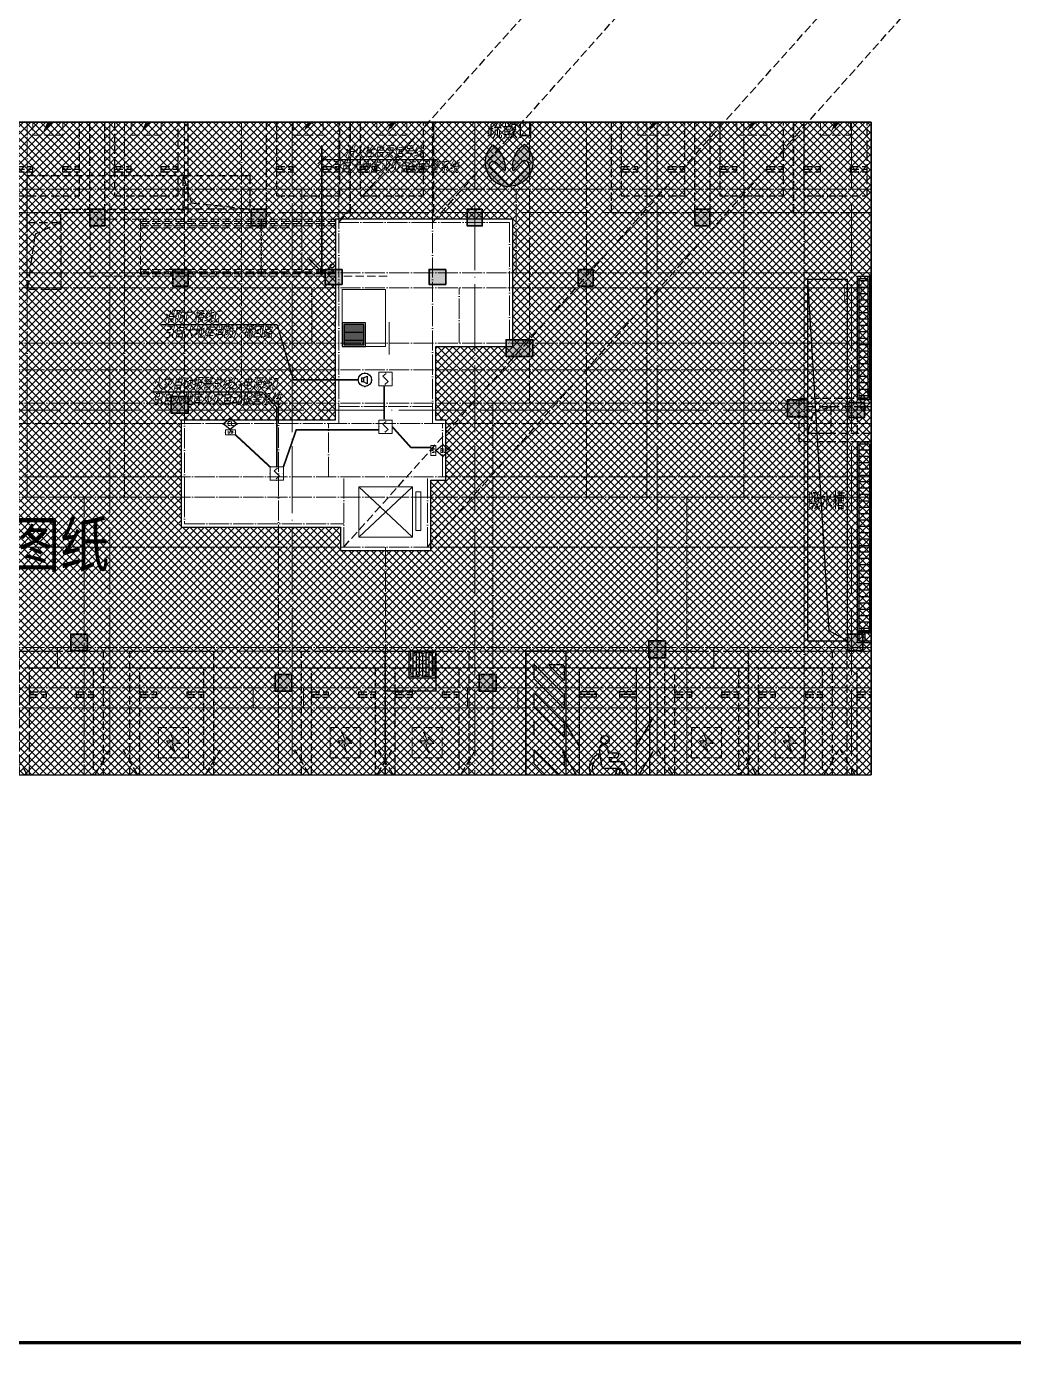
# Model space of a CAD drawing. Extents: x 2803505 to 5851001, y -1372902 to 24339.
# Drawn here: x 2874588 to 2904055, y -866979 to -827139 of the extents above; entities that cross this region are included whole.
import ezdxf
from ezdxf.enums import TextEntityAlignment as Align
from ezdxf.xclip import XClip

# ---------------------------------------------------------------- set-up
doc = ezdxf.new("R2010")
doc.units = 0
doc.header["$LTSCALE"] = 1000
doc.header["$MEASUREMENT"] = 0
doc.header["$XCLIPFRAME"] = 2
for name, pattern in [('#P_--_20B1_001_t3$0$DASH', [0.35, 0.25, -0.1]), ('5、6、7#楼参照$0$DASH', [0.35, 0.25, -0.1]), ('__DASH', [0.35, 0.25, -0.1]), ('DASH', [0.35, 0.25, -0.1]), ('DOTE', [2.4200000000000004, 2, -0.2, 0.02, -0.2]), ('HIDDEN', [0.375, 0.25, -0.125])]:
    doc.linetypes.add(name, pattern=pattern)
doc.layers.get('0').update_dxf_attribs({"linetype": 'CONTINUOUS'})
for name, color, linetype in [('!!电气', 1, 'CONTINUOUS'), ('!校对', 2, 'CONTINUOUS'), ('0-R-风井', 2, 'CONTINUOUS'), ('0-R疏散口', 20, 'CONTINUOUS'), ('0-R集水坑', 191, 'CONTINUOUS'), ('0-设备用房', 1, 'CONTINUOUS'), ('A-看线', 4, 'CONTINUOUS'), ('DIM-照明', 7, 'CONTINUOUS'), ('EQUIP-安防', 3, 'CONTINUOUS'), ('EQUIP-广播', 3, 'CONTINUOUS'), ('HS-A-停车位（标准）', 9, 'CONTINUOUS'), ('HS-A-停车场-无障碍', 85, 'CONTINUOUS'), ('LWIRE', 4, 'CONTINUOUS'), ('text', 7, 'CONTINUOUS'), ('VPIPE-雨水', 4, 'DASH'), ('WIRE-消防', 4, 'CONTINUOUS'), ('人防集水坑', 11, 'CONTINUOUS'), ('审核', 1, 'CONTINUOUS'), ('疏散口', 20, 'CONTINUOUS')]:
    doc.layers.add(name, color=color, linetype=linetype)
for name, color, linetype, lineweight in [('3.5方案汇报，与郭总、侯月琴确定户型_t8$0$STAIR', 2, 'CONTINUOUS', 18), ('AE-PARKING', 70, '5、6、7#楼参照$0$DASH', 13), ('DOTE', 19, 'DOTE', 9), ('EQUIP-消防', 3, 'CONTINUOUS', 20), ('STAIR', 252, 'CONTINUOUS', 20), ('S－GG公共尺寸标注', 3, 'CONTINUOUS', 18), ('图框', 147, 'CONTINUOUS', 20), ('填充', 251, 'CONTINUOUS', 5), ('排水', 252, 'CONTINUOUS', 20), ('砼柱', 2, 'CONTINUOUS', 35)]:
    doc.layers.add(name, color=color, linetype=linetype, lineweight=lineweight)
doc.styles.add('-宋体', font='', dxfattribs={"width": 0.8})
doc.styles.add('_TCH_SPACE', font='SIMPLEX', dxfattribs={"height": 5, "bigfont": 'GBCBIG'})
doc.styles.add('_TEL_DIM', font='SIMPLEX', dxfattribs={"width": 0.8, "height": 3.5, "bigfont": 'HZTXT'})
doc.styles.add('HZTXT', font='gbeitc.shx', dxfattribs={"width": 0.8, "height": 400, "bigfont": 'hztxt.shx'})
doc.styles.get("Standard").update_dxf_attribs({"font": 'gbenor.shx', "bigfont": 'gbcbig.shx'})
doc.styles.add('黑体', font='simhei.ttf')
doc.styles.get('-宋体').set_extended_font_data('SimSun')

# ---------------------------------------------------------------- blocks, each defined once
blk = doc.blocks.new('A$C1DD019F9')
at = {"layer": '疏散口'}
h = blk.add_hatch(color=256, dxfattribs=at)
edge = h.paths.add_edge_path()
edge.add_line((1657.837590239942, 3315.723901660649), (367.3306208625436, 2025.216944172512))
edge.add_arc((562.7390984487897, 1829.808464785995), 276.3493204781321, 134.999999736071, 315.0000450135555)
edge.add_line((758.1477304548025, 1634.400139819365), (1381.488251060247, 2257.740654682275))
edge.add_arc((-487.2515846193137, 1989.868379143272), 1887.841129295078, -24.12321173134552, 8.157426411511608, ccw=False)
edge.add_arc((-487.2518275084583, 1989.868449001487), 1887.841379523462, 303.5961554791981, 335.8767893464231, ccw=False)
edge.add_arc((1657.83757689014, 1657.627985069564), 1658.095916591085, 89.99999953869542, 228.4172749558772, ccw=False)
h = blk.add_hatch(color=256, dxfattribs=at)
edge = h.paths.add_edge_path()
edge.add_line((1657.837590239942, 3315.723901660649), (2948.344559617341, 2025.216944172512))
edge.add_arc((2752.936082031095, 1829.808464785995), 276.3493204781321, -135.00004501355562, 45.000000263928996, ccw=False)
edge.add_line((2557.527450025082, 1634.400139819365), (1934.186929419636, 2257.740654682275))
edge.add_arc((3802.926765099197, 1989.868379143272), 1887.841129295078, 171.8425735884883, 204.1232117313454)
edge.add_arc((3802.927007988342, 1989.868449001489), 1887.841379523464, 204.123210653577, 236.403844520802)
edge.add_arc((1657.837603589745, 1657.627985069564), 1658.095916591085, 311.5827250441228, 450.0000004613047)
for points in [[(1657.837590239942, 3315.723901660649), (367.3306208625437, 2025.216944172512, 1.000000395120669), (758.1477304548025, 1634.400139819365), (1381.488251060247, 2257.740654682275, -0.1417897514410627), (1235.721885070204, 1218.307265423704, -0.141789732410033), (557.3581269979476, 417.3751685111782, -0.6899650482418342), (1657.837590239942, 3315.723901660649)], [(1657.837590239942, 3315.723901660649), (2948.344559617341, 2025.216944172512, -1.000000395120669), (2557.527450025082, 1634.400139819365), (1934.186929419636, 2257.740654682275, 0.1417897514410627), (2079.953295409679, 1218.307265423704, 0.141789732410033), (2758.317053481937, 417.3751685111782, 0.6899650482418342), (1657.837590239942, 3315.723901660649)]]:
    blk.add_lwpolyline(points, format="xyb", close=True, dxfattribs=at)
blk = doc.blocks.new('无障碍车位')
at = {"layer": 'HS-A-停车场-无障碍'}
for p, q in [((-1999.966370833223, 3549.95805993129), (-2499.949424952152, 2699.948046519305)), ((-299.9660310738254, 3549.994108829531), (200.0510692202952, 2700.004122582497)), ((-1999.966370833223, 2549.953937348793), (-2499.949424952152, 1699.943923936924)), ((-299.9660310738254, 2549.989986246917), (200.0510692202952, 1699.999999999884)), ((-1999.921941989567, 1079.803519832552), (-1499.922230551136, 1080.002041477826)), ((-1999.918532912969, 919.8035190157825), (-1999.921941989567, 1079.803519832552)), ((-1999.920237447601, 999.8035194261465), (-1499.920526024303, 1000.002041067695)), ((-1999.918532912969, 919.8035190157825), (-1499.918821489671, 920.0020406610565)), ((-1499.918821489671, 920.0020406610565), (-1499.922230551136, 1080.002041477826)), ((-799.9216950030532, 1079.82955514791), (-299.9219835650874, 1080.028076793067)), ((-799.9182859263383, 919.8295543311397), (-799.9216950030532, 1079.82955514791)), ((-799.9199904612033, 999.8295547415037), (-299.920279037673, 1000.028076382936)), ((-799.9182859263383, 919.8295543311397), (-299.9185745030409, 920.0280759762973)), ((-299.9185745030409, 920.0280759762973), (-299.9219835650874, 1080.028076793067))]:
    blk.add_line(p, q, dxfattribs=at)
for points in [[(1300.000000000582, -299.9998376182048), (1300.000000000582, 5200.000162381679), (-2399.999999939115, 5199.993991851457), (-2399.999999938766, -300.0060081484262)], [(-299.999999939464, 5199.993991850992), (-299.9999999396969, 199.9939918509917), (-1999.99999993958, 199.9939918511081), (-1999.999999939697, 5199.993991850992)], [(100.0000000608852, 5199.999999999069), (1300.000000000233, 5200.000162381679), (1300.000000000349, -299.9998376180883), (100.0000000607688, -300.0000000008149)]]:
    blk.add_lwpolyline(points, close=True, dxfattribs=at)
for points in [[(150.0000000002328, 4394.112549694837), (150.0000000002328, 4799.999999999534), (168.3766184075503, 4799.999999999534), (1050.000000000233, 3918.376618406968), (1050.000000000233, 3494.112549694953), (150.0000000002328, 4394.112549694837)], [(592.640687119565, 4799.999999999534), (1016.90475583158, 4799.999999999418), (1050.000000000466, 4766.904755830765), (1050.000000000233, 4342.640687118634), (592.640687119565, 4799.999999999534)], [(150.0000000001164, 3545.584412270924), (150.0000000002328, 3969.848480983172), (1050.000000000233, 3069.848480982939), (1050.000000000233, 2645.584412271157), (150.0000000001164, 3545.584412270924)], [(150.0000000004657, 2697.05627484736), (150.0000000003492, 3121.320343559142), (1050.000000000466, 2221.320343559142), (1050.000000000233, 1797.056274847244), (150.0000000004657, 2697.05627484736)], [(150.0000000001164, 1848.528137423331), (150.0000000002328, 2272.792206135578), (1050.000000000233, 1372.792206135346), (1050.000000000233, 948.5281374235637), (150.0000000001164, 1848.528137423331)], [(150.0000000004657, 999.9999999997672), (150.0000000002328, 1424.264068711549), (1050.000000000466, 524.2640687114326), (1050.000000000233, 99.99999999965075), (150.0000000004657, 999.9999999997672)], [(150.0000000003492, 151.4718625757378), (150.0000000002328, 575.7359312875196), (625.7359312883345, 99.99999999953434), (201.4718625766691, 99.99999999953434), (150.0000000003492, 151.4718625757378)]]:
    blk.add_lwpolyline(points, dxfattribs=at)
for points in [[(-1645.914368988131, 3073.279146465939, 0.3176989922475349), (-1551.65021979122, 3006.659832141828), (-1207.498265077826, 3006.659832141828), (-1190.383440391626, 2876.659832141595), (-1412.411826837342, 2876.659832141828, 0.9999999999999999), (-1412.411826837226, 2746.659832141944), (-1173.268615705194, 2746.659832141828), (-1154.208266746136, 2601.882108147489, 0.9999999999999997), (-896.4326027601492, 2635.818917904515), (-959.0851750035072, 3111.712451194646, 0.3763733494003915), (-1058.229661162943, 3198.659832141828), (-1524.821601287345, 3198.659832141828), (-1657.687476292718, 3573.861488626804, 1), (-1804.739548971644, 3521.787618779112), (-1645.91436890047, 3073.27914621844)], [(-874.3033266931307, 2774.182281254092, 1.763575196078509), (-1516.949411830516, 3238.659832141944), (-1416.467538945493, 3238.659832141828, -1.66239982742272), (-888.017833360238, 2878.354301649495), (-874.3033266961575, 2774.182281252695)]]:
    blk.add_lwpolyline(points, format="xyb", dxfattribs=at)
blk.add_circle((-1067.861835873104, 2349.211395052844), 123, dxfattribs=at)
blk = doc.blocks.new('充电车位')
at = {"layer": 'AE-PARKING', "linetype": 'ByBlock'}
h = blk.add_hatch(color=1, dxfattribs=at)
h.dxf.hatch_style = 1
h.paths.add_polyline_path([(-1007586.192309124, -1042637.750552036), (-1007473.70691881, -1042375.484842397), (-1007689.223537753, -1042375.484842405), (-1007425.007632948, -1042030.478523538), (-1007514.574478829, -1042281.719792634), (-1007278.962196556, -1042297.991757713)])
at = {"layer": 'AE-PARKING', "color": 1}
for p, q in [((-1007928.602682202, -1041872.947363779), (-1007028.602682206, -1041872.947363779)), ((-1007928.602682199, -1041872.947363779), (-1007928.602682201, -1042772.947363771)), ((-1007028.602682203, -1041872.947363779), (-1007028.602682201, -1042772.947363771)), ((-1007928.602682204, -1042772.947363771), (-1007028.602682201, -1042772.947363771))]:
    blk.add_line(p, q, dxfattribs=at)
at = {"layer": 'AE-PARKING', "color": 1, "linetype": 'ByBlock'}
for p, q in [((-1007425.007632948, -1042030.478523538), (-1007689.223537753, -1042375.484842405)), ((-1007425.007632948, -1042030.478523538), (-1007514.574478829, -1042281.719792634)), ((-1007689.223537753, -1042375.484842405), (-1007473.70691881, -1042375.484842397)), ((-1007278.962196556, -1042297.991757713), (-1007586.192309124, -1042637.750552036)), ((-1007586.192309124, -1042637.750552036), (-1007473.70691881, -1042375.484842397)), ((-1007514.574478829, -1042281.719792634), (-1007278.962196556, -1042297.991757713))]:
    blk.add_line(p, q, dxfattribs=at)
blk = doc.blocks.new('A$C25A378E3')
at = {"layer": 'HS-A-停车位（标准）', "linetype": 'DASH'}
for p, q in [((299.9288666398497, 4280.200665866025), (299.9276344913524, 4120.200664976728)), ((299.9276344913524, 4120.200664976728), (799.9273485837039, 4120.008946264163)), ((299.9282505712472, 4200.200665451237), (799.9279646449722, 4200.00894667895)), ((299.9288666398497, 4280.200665866025), (799.9285807174165, 4280.00894703425)), ((799.9285807174165, 4280.00894703425), (799.9273485837039, 4120.008946264163)), ((1699.929113851395, 4280.193678615266), (1699.927881702897, 4120.19367778569)), ((1699.927881702897, 4120.19367778569), (2199.927595795365, 4120.001958953799)), ((1699.928497782676, 4200.193678200361), (2199.928211856517, 4200.001959428308)), ((1699.929113851395, 4280.193678615266), (2199.928827928961, 4280.001959843212)), ((2199.928827928961, 4280.001959843212), (2199.927595795365, 4120.001958953799)), ((300.0205537431175, 1700.046125917463), (-199.9740653929766, 2550.049336581258)), ((2200.020893819514, 1700.035927985562), (2700.026429273654, 2550.032717227354))]:
    blk.add_line(p, q, dxfattribs=at)
for points in [[(1.164153218269348e-10, 5499.999999999884), (2499.999999842257, 5499.971898506512), (2499.938176556607, -0.02810114610474557), (-0.06182328553404659, 3.472669050097466e-07)], [(299.9943796824664, 4999.996627852321), (2199.994379562442, 4999.975270717288), (2199.938176575466, -0.02472896687686443), (299.9381766954903, -0.003371831844560802)]]:
    blk.add_lwpolyline(points, close=True, dxfattribs=at)
blk = doc.blocks.new('TIY8O')
at = {"layer": '0-R集水坑', "linetype": 'DASH'}
h = blk.add_hatch(dxfattribs=at)
h.set_pattern_fill('LINE', color=191, scale=100, angle=-90.00000000000006, style=0)
h.set_pattern_definition([(270, (-235326.6603705898, -492619.8195465856), (95.25, -7.876661409549766e-14), [])])
h.paths.add_polyline_path([(251192.714674465, 63602.66983472076), (251192.7093475896, 62902.669904932), (250492.7095668054, 62902.67580823865), (250492.7161997986, 63602.67580820792)])
at = {"layer": '0-R集水坑', "color": 191, "elevation": 0.4327255357110903}
for points in [[(250442.7090580211, 62452.68549320343), (251942.7090579913, 62452.67601750753), (251942.7166385491, 63652.67601748332), (250442.7166385789, 63652.68549317922)], [(251242.7159861337, 63652.66910502905), (251242.7089670943, 62852.66910505909), (250442.7091281175, 62852.67624693047), (250442.7166384909, 63652.67624689624)]]:
    blk.add_lwpolyline(points, close=True, dxfattribs=at)
at = {"layer": '0-R集水坑', "color": 191, "linetype": 'DASH', "elevation": 0.4327255357110903}
blk.add_lwpolyline([(251192.714674465, 63602.66983472076), (251192.7093475896, 62902.669904932), (250492.7095668054, 62902.67580823865), (250492.7161997986, 63602.67580820792)], close=True, dxfattribs=at)
blk = doc.blocks.new('TYUIYOIUO')
at = {"layer": '0-R-风井', "linetype": '__DASH'}
for p, q in [((-264158.5725991763, 798516.8934820474), (-264158.5725991765, 799916.5373862041)), ((-264158.5725991765, 799916.5373862041), (-259507.7023300127, 799916.5373862041)), ((-259507.7023300127, 799916.5373862041), (-257507.7023361755, 799916.6615097872)), ((-259507.6883202697, 798916.6500879359), (-259507.7023300127, 799916.5373862041)), ((-257507.7023361755, 799916.6615097872), (-257507.7023361755, 798916.6500879359)), ((-257507.7023361755, 799916.6615097872), (-257507.7023361755, 798916.6500879359)), ((-263158.6853020123, 798916.6500879359), (-259507.6883209865, 798916.7012432305)), ((-263158.6853020123, 798516.942518539), (-263158.6853020123, 798916.6500879359)), ((-257507.7023361755, 798916.6500879359), (-259507.6883202697, 798916.6500879359)), ((-264158.5725991763, 798516.8934820474), (-263158.6853020123, 798516.942518539)), ((-264158.5025382738, 796516.9074991803), (-264158.5725991763, 798516.8934820474)), ((-263158.6853020123, 798516.942518539), (-263158.491117036, 796516.9425302772)), ((-263158.491117036, 796516.9425302772), (-264158.5025382738, 796516.9074991803)), ((-263158.491117036, 796516.9425302772), (-264158.5025382738, 796516.9074991803)), ((-241108.5185140612, 793266.6354825979), (-238408.6132469426, 793266.6354825979)), ((-241108.5185140612, 791966.6554982531), (-241108.5185140612, 793266.6354825979)), ((-240858.5185140612, 793016.6354825979), (-240158.6312157929, 793016.6494923409)), ((-240858.5185140612, 792216.6494985037), (-240858.5185140612, 793016.6354825979)), ((-240858.5185140612, 793016.6354825979), (-238658.6132469426, 793016.6354825979)), ((-240858.5185140612, 792216.6554982531), (-240858.5185140612, 793016.6354825979)), ((-240158.6312157929, 793016.6494923409), (-240158.5070922098, 792216.6494985037)), ((-239358.5516247794, 793016.641482356), (-238658.6643265111, 793016.6554920991)), ((-239358.5516247794, 792216.6554982618), (-239358.5516247794, 793016.641482356)), ((-238658.6132469426, 792216.6554982531), (-240858.5185140612, 792216.6554982531)), ((-240158.5070922098, 792216.6494985037), (-240858.5185140612, 792216.6494985037)), ((-240158.5070922098, 792216.6494985037), (-240858.5185140612, 792216.6494985037)), ((-238658.5402029281, 792216.6554982618), (-239358.5516247794, 792216.6554982618)), ((-238658.5402029281, 792216.6554982618), (-239358.5516247794, 792216.6554982618)), ((-238408.6132469426, 791966.6554982531), (-241108.5185140612, 791966.6554982531))]:
    blk.add_line(p, q, dxfattribs=at)
for points in [[(-259507.7023300127, 799916.5373862041), (-259257.706248251, 799105.6969416591), (-257507.7023361755, 798916.6500879359)], [(-263158.5611773836, 798516.893482034), (-263926.9362684062, 798170.6301591012), (-264158.5025382738, 796516.9074991803)], [(-240158.6312136192, 793016.6354825979), (-240689.6595174272, 792820.6648067322), (-240858.5006222127, 792216.6494985037)], [(-239358.5516247794, 793016.6354825979), (-238811.7142363426, 792873.5311348168), (-238658.6132469426, 792216.6554982531)]]:
    blk.add_lwpolyline(points, dxfattribs=at)
blk = doc.blocks.new('FSFSFASFSFESFSEF')
at = {"layer": '人防集水坑', "ltscale": 0.8}
h = blk.add_hatch(dxfattribs=at)
h.set_pattern_fill('GRATE', color=256, scale=75, style=0)
h.set_pattern_definition([(270, (-806039.3574039747, 23438904.07928268), (59.53125, -1.822618869043522e-14), []), (360, (-806039.3574039747, 23438904.07928268), (8.748522416193854e-14, 238.125), [])])
h.paths.add_polyline_path([(286466.5787021541, 761315.5335229017), (287066.5787021541, 761315.5335229017), (287066.5787021541, 760715.5335229017), (286466.5787021541, 760715.5335229017)])
at = {"layer": '人防集水坑'}
for points in [[(287116.5787021541, 760665.5335229017), (286416.5787021541, 760665.5335229017), (286416.5787021541, 761365.5335229017), (287116.5787021541, 761365.5335229017)], [(287066.5787021541, 760715.5335229017), (286466.5787021541, 760715.5335229017), (286466.5787021541, 761315.5335229017), (287066.5787021541, 761315.5335229017)]]:
    blk.add_lwpolyline(points, close=True, dxfattribs=at)
at = {"layer": '排水'}
blk.add_lwpolyline([(285816.5787021536, 760665.5335229018), (287116.5787021536, 760665.5335229018), (287116.5787021534, 762365.5335229018), (285816.5787021534, 762365.5335229018)], close=True, dxfattribs=at)
blk = doc.blocks.new('DFBFBFBGF')
at = {"layer": 'STAIR', "color": 252, "linetype": '#P_--_20B1_001_t3$0$DASH'}
for p, q in [((293136.325158803, 754230.1456084143), (287316.5787030022, 754230.1456084143)), ((293136.3251588018, 754030.1456084143), (293136.325158803, 754230.1456084143)), ((293136.3251588031, 754160.1456084616), (287316.5787030022, 754160.1456084708)), ((293136.3251588029, 754100.1456084616), (287316.5787030022, 754100.1456084704)), ((293136.3251588018, 754030.1456084143), (287316.5787030022, 754030.1456084145)), ((288716.325158803, 753970.1456084145), (293136.3251588018, 753970.1456083918)), ((293136.325158803, 752730.1456083826), (287316.5787030022, 752730.1456085002)), ((293136.3251588031, 752660.1456084299), (287316.5787030022, 752660.1456085349)), ((293136.3251588029, 752600.1456084299), (287316.5787030022, 752600.1456085352)), ((293136.3251588018, 752530.1456083826), (293136.325158803, 752730.1456083826)), ((293136.3251588018, 752530.1456083826), (287316.5787030022, 752530.1456085071))]:
    blk.add_line(p, q, dxfattribs=at)
blk.add_lwpolyline([(293136.325158803, 754230.1456084143), (294636.325158803, 754230.1456084143), (294636.325158803, 752530.1456083859), (293136.325158803, 752530.1456083859)], close=True, dxfattribs=at)
at = {"layer": '审核', "color": 252, "linetype": 'HIDDEN', "ltscale": 0.2}
blk.add_line((289519.4158324369, 752530.1456084601), (289519.4158324566, 754230.1456084143), dxfattribs=at)
blk = doc.blocks.new('A$C24B36177')
for points in [[(-83875.00000000023, -16697.00265675376), (-84325.00000000023, -16697.00265675376), (-84325.00000000023, -17197.00265675376), (-83875.00000000023, -17197.00265675376)], [(-79050.00000000023, -16697.00265675376), (-79500.00000000023, -16697.00265675376), (-79500.00000000023, -17197.00265675376), (-79050.00000000023, -17197.00265675376)], [(-72599.99999999988, -16697.00265675376), (-73049.99999999988, -16697.00265675376), (-73049.99999999988, -17197.00265675376), (-72599.99999999988, -17197.00265675376)], [(-65799.99999999988, -16697.00265675376), (-66249.99999999988, -16697.00265675376), (-66249.99999999988, -17197.00265675376), (-65799.99999999988, -17197.00265675376)], [(-81388.27152348321, -18497.00265675376), (-81838.27152348321, -18497.00265675376), (-81838.27152348321, -18997.00265675376), (-81388.27152348321, -18997.00265675376)], [(-76788.27152348321, -18497.00265675376), (-77288.27152348321, -18497.00265675376), (-77288.27152348321, -18947.00265675376), (-76788.27152348321, -18947.00265675376)], [(-73688.27152348321, -18497.00265675376), (-74188.27152348321, -18497.00265675376), (-74188.27152348321, -18947.00265675376), (-73688.27152348321, -18947.00265675376)], [(-69288.27152348321, -18497.00265675376), (-69738.27152348321, -18497.00265675376), (-69738.27152348321, -18997.00265675376), (-69288.27152348321, -18997.00265675376)], [(-71888.27152348321, -21097.00265675376), (-71088.27152348321, -21097.00265675376), (-71088.27152348321, -20597.00265675376), (-71888.27152348321, -20597.00265675376)], [(-81388.27152348321, -22297.00265675364), (-81888.27152348321, -22297.00265675364), (-81888.27152348321, -22797.00265675364), (-81388.27152348321, -22797.00265675364)], [(-62888.27152348321, -22397.00265675376), (-63488.27152348321, -22397.00265675376), (-63488.27152348321, -22897.00265675376), (-62888.27152348321, -22897.00265675376)], [(-61188.27152348321, -22474.99999965215), (-61688.27152348321, -22474.99999965215), (-61688.27152348321, -22924.99999965215), (-61188.27152348321, -22924.99999965215)], [(-84388.27152348321, -29397.00265675376), (-84888.27152348321, -29397.00265675376), (-84888.27152348321, -29897.00265675376), (-84388.27152348321, -29897.00265675376)], [(-61238.27152348321, -29397.00265675376), (-61688.27152348321, -29397.00265675376), (-61688.27152348321, -29897.00265675376), (-61238.27152348321, -29897.00265675376)], [(-67124.99999999988, -29597.00265675376), (-67624.99999999988, -29597.00265675376), (-67624.99999999988, -30097.00265675376), (-67124.99999999988, -30097.00265675376)], [(-78288.27152348321, -30597.00265675376), (-78788.27152348321, -30597.00265675376), (-78788.27152348321, -31097.00265675376), (-78288.27152348321, -31097.00265675376)], [(-72188.27152348321, -30597.00265675376), (-72688.27152348321, -30597.00265675376), (-72688.27152348321, -31097.00265675376), (-72188.27152348321, -31097.00265675376)]]:
    blk.add_hatch(color=252).paths.add_polyline_path(points)
at = {"layer": '砼柱', "color": 252, "lineweight": 35}
for points in [[(-83875.00000000023, -16697.00265675376), (-84325.00000000023, -16697.00265675376), (-84325.00000000023, -17197.00265675376), (-83875.00000000023, -17197.00265675376)], [(-79050.00000000023, -16697.00265675376), (-79500.00000000023, -16697.00265675376), (-79500.00000000023, -17197.00265675376), (-79050.00000000023, -17197.00265675376)], [(-72599.99999999988, -16697.00265675376), (-73049.99999999988, -16697.00265675376), (-73049.99999999988, -17197.00265675376), (-72599.99999999988, -17197.00265675376)], [(-65799.99999999988, -16697.00265675376), (-66249.99999999988, -16697.00265675376), (-66249.99999999988, -17197.00265675376), (-65799.99999999988, -17197.00265675376)], [(-81388.27152348321, -18497.00265675376), (-81838.27152348321, -18497.00265675376), (-81838.27152348321, -18997.00265675376), (-81388.27152348321, -18997.00265675376)], [(-76788.27152348321, -18497.00265675376), (-77288.27152348321, -18497.00265675376), (-77288.27152348321, -18947.00265675376), (-76788.27152348321, -18947.00265675376)], [(-73688.27152348321, -18497.00265675376), (-74188.27152348321, -18497.00265675376), (-74188.27152348321, -18947.00265675376), (-73688.27152348321, -18947.00265675376)], [(-69288.27152348321, -18497.00265675376), (-69738.27152348321, -18497.00265675376), (-69738.27152348321, -18997.00265675376), (-69288.27152348321, -18997.00265675376)], [(-71888.27152348321, -21097.00265675376), (-71088.27152348321, -21097.00265675376), (-71088.27152348321, -20597.00265675376), (-71888.27152348321, -20597.00265675376)], [(-81388.27152348321, -22297.00265675364), (-81888.27152348321, -22297.00265675364), (-81888.27152348321, -22797.00265675364), (-81388.27152348321, -22797.00265675364)], [(-62888.27152348321, -22397.00265675376), (-63488.27152348321, -22397.00265675376), (-63488.27152348321, -22897.00265675376), (-62888.27152348321, -22897.00265675376)], [(-61188.27152348321, -22474.99999965215), (-61688.27152348321, -22474.99999965215), (-61688.27152348321, -22924.99999965215), (-61188.27152348321, -22924.99999965215)], [(-84388.27152348321, -29397.00265675376), (-84888.27152348321, -29397.00265675376), (-84888.27152348321, -29897.00265675376), (-84388.27152348321, -29897.00265675376)], [(-61238.27152348321, -29397.00265675376), (-61688.27152348321, -29397.00265675376), (-61688.27152348321, -29897.00265675376), (-61238.27152348321, -29897.00265675376)], [(-67124.99999999988, -29597.00265675376), (-67624.99999999988, -29597.00265675376), (-67624.99999999988, -30097.00265675376), (-67124.99999999988, -30097.00265675376)], [(-78288.27152348321, -30597.00265675376), (-78788.27152348321, -30597.00265675376), (-78788.27152348321, -31097.00265675376), (-78288.27152348321, -31097.00265675376)], [(-72188.27152348321, -30597.00265675376), (-72688.27152348321, -30597.00265675376), (-72688.27152348321, -31097.00265675376), (-72188.27152348321, -31097.00265675376)]]:
    blk.add_lwpolyline(points, close=True, dxfattribs=at)
blk = doc.blocks.new('A$C74D73064')
at = {"layer": '0-R集水坑', "linetype": 'DASH'}
h = blk.add_hatch(dxfattribs=at)
h.set_pattern_fill('LINE', color=252, scale=200, angle=-360.0000000000001, style=0)
h.set_pattern_definition([(360, (2234554.834628493, 1888472.282317798), (1.399771291425425e-13, 190.5), [])])
h.paths.add_polyline_path([(38766.75062371988, 62072.26089928485), (39016.75930549402, 62072.26089928485), (39016.75336543762, 65654.62808189087), (38766.7517341777, 65654.62997684174)])
h = blk.add_hatch(dxfattribs=at)
h.set_pattern_fill('LINE', color=252, scale=200, angle=2.016665092844712e-05, style=0)
h.set_pattern_definition([(2.016665091572532e-05, (2234554.196021395, 1877325.925323331), (-6.70511342093505e-05, 190.4999999999882), [])])
h.paths.add_polyline_path([(38766.74959592149, 55122.26191240619), (39066.75929816498, 55122.26201795961), (39066.75173184986, 60707.51633181155), (38766.75010087609, 60707.51812130259)])
h = blk.add_hatch(dxfattribs=at)
h.set_pattern_fill('LINE', color=252, scale=200, angle=-450.0000000000001, style=0)
h.set_pattern_definition([(270, (1862169.694894568, -2140718.818942202), (190.5, -1.749714114281781e-13), [])])
h.paths.add_polyline_path([(38766.76187764131, 55069.26506257104), (38766.76187764131, 54819.2563807969), (47265.27630285139, 54819.2013576905), (47265.27819771145, 55069.1910152972)])
at = {"layer": '填充'}
h = blk.add_hatch(dxfattribs=at)
h.set_pattern_fill('ANSI37', color=252, scale=100, style=0)
h.set_pattern_definition([(45, (953418.0689988486, -464688.2486653434), (-112.2532015133644, 112.2532015133644), []), (135, (953418.0689988486, -464688.2486653434), (-112.2532015133644, -112.2532015133644), [])])
h.paths.add_polyline_path([(-14883.24657612492, 70322.25548036379), (39116.74029141641, 70322.25548036379), (39116.74029141641, 50822.25548154057), (-14883.24657612492, 50822.25548154057)])
h.paths.add_polyline_path([(-1883.245113453828, 67422.29268095532), (-1883.298365108087, 67422.2499491538), (-4183.506522695068, 67422.2499505431), (-4183.459693771438, 63622.29409954284), (-1883.245802723803, 63622.28858335229), (-1883.245280408068, 61422.56304480421), (-6483.052808453562, 61422.56158439867), (-6483.052809515619, 58222.55929603253), (-1733.24666046747, 58222.5592971961), (-1733.246263705427, 57522.29680770764), (966.75373735209, 57522.296807718), (966.7560266151559, 59622.35956726602), (1116.760783986654, 59622.22407580406), (1116.758494808571, 61422.42511312739), (1116.757451254758, 61422.53944550065), (1116.764397459454, 67422.28934755625)], flags=16)
h.paths.add_polyline_path([(28416.52837015979, 63622.29192543851), (28416.52719244442, 67422.25325119036), (26117.14164646191, 67422.25844941061), (26117.14164806681, 67422.29158126056), (23117.14164118294, 67422.29158126056), (23116.79998004087, 61422.56216836168), (18516.80651620356, 61422.56070896034), (18516.80691674957, 58222.56222750584), (23266.79900158942, 58222.56222766545), (23266.79899674351, 57522.29593126522), (25966.79899780103, 57522.29593127558), (25966.7989977973, 59622.2920976801), (26416.80034946487, 59622.29314419447), (26416.80034955358, 61422.56077466119), (26116.80271170358, 61422.53856905812), (26117.14164408576, 63622.29199816036)], flags=16)
at = {"color": 252}
for points in [[(-14883.24657612492, 70322.25548036373), (39116.74029141641, 70322.25548036373), (39116.74029141641, 50822.25548154057), (-14883.24657612492, 50822.25548154057)], [(28416.52837015979, 63622.29192543845), (28416.52719244442, 67422.2532511903), (26117.14164646191, 67422.25844941067), (26117.14164806681, 67422.2915812605), (23117.14164118294, 67422.2915812605), (23116.79998004087, 61422.56216836174), (18516.80651620356, 61422.56070896029), (18516.80691674957, 58222.56222750584), (23266.79900158942, 58222.56222766545), (23266.79899674351, 57522.29593126522), (25966.79899780103, 57522.29593127558), (25966.7989977973, 59622.29209768015), (26416.80034946487, 59622.29314419453), (26416.80034955358, 61422.56077466125), (26116.80271170358, 61422.53856905818), (26117.14164408576, 63622.2919981603)]]:
    blk.add_lwpolyline(points, close=True, dxfattribs=at)
at = {"layer": '0-R集水坑', "color": 252, "linetype": 'ByBlock'}
for points in [[(39066.75930358679, 62022.2608845029), (38716.75038434775, 62022.2608845029), (38716.75201360427, 65719.38768014603), (39066.75340739929, 65719.38754234009)], [(39066.75987665309, 62022.26088450302), (39066.75987665309, 62372.26980374206), (39966.69965575833, 62372.26241956279), (39966.69951795239, 62022.26102576777)], [(39116.75931375008, 55072.26202067442), (38716.7503945193, 55072.26187987113), (38716.75035730156, 60772.27580667823), (39116.75175102695, 60772.27580966626)], [(38716.76186285936, 54769.25638270425), (38716.76186285936, 55119.26530194329), (47330.03590152494, 55119.2579177639), (47330.035763719, 54769.25652396888)]]:
    blk.add_lwpolyline(points, close=True, dxfattribs=at)
at = {"layer": '0-R集水坑', "color": 252}
for points in [[(39016.75930549414, 62072.26089928485), (38766.75062372, 62072.26089928485), (38766.7517341777, 65654.62997684174), (39016.75336543762, 65654.62808189087)], [(39066.75929816498, 55122.26201795961), (38766.75061623915, 55122.26191240654), (38766.75010087609, 60707.51812130259), (39066.75173184986, 60707.51633181155)], [(38766.76187764131, 54819.2563807969), (38766.76187764131, 55069.26506257104), (47265.27819822065, 55069.25819719047), (47265.27630326978, 54819.25656593055)]]:
    blk.add_lwpolyline(points, close=True, dxfattribs=at)
at = {"layer": '3.5方案汇报，与郭总、侯月琴确定户型_t8$0$STAIR', "color": 252}
for p, q in [((25416.75108462409, 59422.41050637525), (23816.75108462363, 57922.41050637665)), ((23816.75108462363, 59422.41050637525), (25416.75108462409, 57922.41050637665))]:
    blk.add_line(p, q, dxfattribs=at)
for points in [[(23816.75108462363, 57922.41050637665), (23816.75108462363, 59422.41050637525), (25416.75108462409, 59422.41050637525), (25416.75108462409, 57922.41050637665)], [(25516.75108461455, 58122.41050649213), (25516.75108461455, 59272.4105064926), (25666.75108461734, 59272.4105064926), (25666.75108461734, 58122.41050649213)]]:
    blk.add_lwpolyline(points, close=True, dxfattribs=at)
at = {"layer": 'A-看线', "color": 252, "linetype": 'ByBlock'}
blk.add_lwpolyline([(38416.75956273812, 65619.41500267561), (37216.75956273812, 65619.41500267561), (37216.74762018898, 54822.24419123679), (38416.74761840119, 54822.24419123679)], close=True, dxfattribs=at)
blk.add_lwpolyline([(37216.75956273812, 65619.41500267561), (37854.79636489379, 55130.72690042388), (38416.74761840107, 54823.24419135787)], dxfattribs=at)
at = {"layer": 'DOTE', "color": 252}
for p, q in [((16380.0351011306, 93136.92275867704), (16380.0351011306, 8148.876076509594)), ((21830.0351011306, 93136.92275867704), (21830.0351011306, 8148.876076509594)), ((27280.0351011306, 93136.92275867704), (27280.0351011306, 8148.876076509594)), ((32730.0351011306, 93136.92275867704), (32730.0351011306, 8148.876076509594)), ((38530.0351011306, 93136.92275867704), (38530.0351011306, 8148.876076509594)), ((-86385.24772744626, 67619.25646164955), (196116.0437006025, 67619.25646164955)), ((196116.0437006019, 61719.25646164967), (-86385.24772744626, 61719.25646164967)), ((196116.0437006026, 54519.25646164967), (-86385.24772744626, 54519.25646164967))]:
    blk.add_line(p, q, dxfattribs=at)
at = {"layer": 'DOTE', "color": 252, "linetype": 'DOTE', "ltscale": 0.3}
for p, q in [((23216.74944925844, 67322.78964729165), (26016.74945357814, 67322.78964729153)), ((28316.27628998633, 67322.55762281164), (26016.79958922917, 67322.55762281176)), ((28316.27628998621, 67322.55762281164), (28316.55766128714, 63722.29177166708)), ((26016.95532854495, 61822.2420692587), (23216.9547995507, 61822.2441108973)), ((18616.76024767896, 59122.52641291439), (18616.76025001099, 58322.52648810181)), ((18616.76024771028, 58322.52648810181), (23366.56599865539, 58322.5265019479))]:
    blk.add_line(p, q, dxfattribs=at)
at = {"layer": 'STAIR', "color": 252, "linetype": '#P_--_20B1_001_t3$0$DASH'}
blk.add_line((24666.94139335561, 65722.40946812241), (23316.94501937053, 65722.4094676493), dxfattribs=at)
at = {"layer": 'STAIR', "color": 252}
blk.add_lwpolyline([(24726.9483805536, 64340.87372381915), (24726.95368791546, 63382.40992208652)], dxfattribs=at)
at = {"layer": 'S－GG公共尺寸标注', "color": 252, "const_width": 20}
for points in [[(38416.75038433098, 65469.39262988453), (38316.75038433098, 65469.39262988453), (38316.75038433098, 64969.39262988453), (38416.75038433098, 64969.39262988453)], [(38716.7503843247, 65469.39262988686), (38816.7503843247, 65469.39262988686), (38816.7503843247, 64969.39262988686), (38716.7503843247, 64969.39262988686)]]:
    blk.add_lwpolyline(points, dxfattribs=at)
at = {"layer": '填充', "color": 252}
for points in [[(-14883.24657612492, 70322.25548036379), (39116.74029141641, 70322.25548036379), (39116.74029141641, 50822.25548154057), (-14883.24657612492, 50822.25548154057)], [(28416.52837015979, 63622.29192543851), (28416.52719244442, 67422.25325119036), (26117.14164646191, 67422.25844941061), (26117.14164806681, 67422.29158126056), (23117.14164118294, 67422.29158126056), (23116.79998004087, 61422.56216836168), (18516.80651620356, 61422.56070896034), (18516.80691674957, 58222.56222750584), (23266.79900158942, 58222.56222766545), (23266.79899674351, 57522.29593126522), (25966.79899780103, 57522.29593127558), (25966.7989977973, 59622.2920976801), (26416.80034946487, 59622.29314419447), (26416.80034955358, 61422.56077466119), (26116.80271170358, 61422.53856905812), (26117.14164408576, 63622.29199816036)]]:
    blk.add_lwpolyline(points, close=True, dxfattribs=at)
at = {"color": 252}
blk.add_blockref('A$C24B36177', (100104.7992927883, 84419.25646130543), dxfattribs=at)
at = {"color": 252, "xscale": -1}
for name, p in [('DFBFBFBGF', (310433.5237215934, -686807.4896293634)), ('FSFSFASFSFESFSEF', (310433.5237219646, -697043.123008769))]:
    blk.add_blockref(name, p, dxfattribs=at)
at = {"layer": '0-R疏散口', "color": 252, "xscale": -0.4305656706515025, "yscale": 0.4305656706515025, "zscale": 0.4305656706515025, "rotation": 181.4259203059818}
blk.add_blockref('A$C1DD019F9', (27571.87661349832, 69811.8500763221), dxfattribs=at)
at = {"layer": '0-R集水坑', "color": 252, "xscale": -1}
blk.add_blockref('TIY8O', (276559.4624071724, -9133.429019047413, -0.4327255357110903), dxfattribs=at)
at = {"layer": 'AE-PARKING', "color": 252, "rotation": 359.9974937272497}
for p in [(1022054.149343825, 1112662.743278881), (1024992.076998554, 1112662.743279228), (1029829.21116711, 1112662.743279228), (1032329.149343825, 1112662.743278881), (1040129.152875881, 1112662.743278881), (1043079.212933159, 1112662.743279228), (1045579.151109874, 1112662.743278881)]:
    blk.add_blockref('充电车位', p, dxfattribs=at)
at = {"layer": 'AE-PARKING', "color": 252, "xscale": -1, "rotation": 180.0025062727504}
for p in [(1025804.949689152, -990495.0022709912), (1030931.916758784, -990495.0022711696), (1033381.178236757, -990494.9908901865), (1041729.211167153, -990494.9908901865), (1044229.211167153, -990494.9908901865)]:
    blk.add_blockref('充电车位', p, dxfattribs=at)
at = {"layer": 'HS-A-停车位（标准）', "color": 252}
blk.add_blockref('TYUIYOIUO', (278075.2999756152, -731194.3965097175), dxfattribs=at)
at = {"layer": 'HS-A-停车位（标准）', "color": 252, "linetype": 'DASH', "xscale": -1, "rotation": 179.9993559612105}
for p in [(13280.0351010887, 73119.25646095606), (16217.96275581769, 73119.25646130368), (21055.09692437411, 73119.25646130368), (23555.0351010887, 73119.25646095606), (31355.03863314423, 73119.25646095606), (34305.09869042283, 73119.25646130368), (36805.03686713742, 73119.25646095606)]:
    blk.add_blockref('A$C25A378E3', p, dxfattribs=at)
at = {"layer": 'HS-A-停车位（标准）', "color": 252, "linetype": 'DASH', "rotation": 0.000644038787326284}
for p in [(13680.09692434804, 49019.25646218157), (16980.09692438808, 49019.24508119456), (22107.06399402034, 49019.24508101633), (24607.06399402046, 49019.25646199903), (32955.09692441637, 49019.25646199915), (35455.09692441637, 49019.25646199903), (38405.09692441649, 49019.25646199903)]:
    blk.add_blockref('A$C25A378E3', p, dxfattribs=at)
at = {"layer": 'HS-A-停车场-无障碍', "color": 252, "rotation": 180}
blk.add_blockref('无障碍车位', (30105.03510119184, 54219.82117061084), dxfattribs=at)
at = {"layer": '0-R疏散口', "color": 252, "style": '-宋体', "width": 0.75}
blk.add_text('疏散口', height=450, dxfattribs=at).set_placement((27647.95893533714, 69880.72005112586))
at = {"layer": '0-设备用房', "color": 252, "style": '_TCH_SPACE'}
blk.add_text('吸水槽', height=506.3829787234042, dxfattribs=at).set_placement((37245.25269176182, 58749.31928868301))
blk = doc.blocks.new('HFHFTHFD')
at = {"layer": 'DOTE', "linetype": 'DOTE', "ltscale": 0.3}
for p, q in [((447416.5787015875, 601748.8100391305), (447416.5787015874, 612948.8100463543)), ((450316.5787016969, 601748.8100473222), (450316.5787016969, 612948.8100463543)), ((452116.5787017875, 601748.8100473222), (452116.578702373, 612948.8100463543)), ((453816.5787012345, 604548.8100388076), (453816.5787012078, 612948.8100463543)), ((456716.5787018152, 603949.0803065526), (456716.5787018152, 612948.8100463543)), ((459516.5787027521, 603949.0803065526), (459516.5787027522, 612948.8100463543)), ((462416.5787033328, 604548.8100388076), (462416.5787033596, 612948.8100463543)), ((464116.57870278, 601748.8100473222), (464116.5787021944, 612948.8100463543)), ((465916.5787028704, 601748.8100473222), (465916.5787028704, 612948.8100463543)), ((468816.5787029798, 601748.8100391305), (468816.5787029798, 612948.8100463543)), ((470616.5787020952, 612948.8100463543), (470616.5787020951, 593448.8100475312)), ((472616.5787020951, 610948.8100463543), (418616.5787028495, 610948.8100463543)), ((455616.5773428306, 608448.8079394314), (455616.5768775269, 610948.8075475739)), ((462016.5786630883, 608448.8079394411), (462016.5781977847, 610948.8075475836)), ((472616.5787020951, 608448.8100463543), (418616.5787028495, 608448.8100463543)), ((472616.5787020951, 607998.8100463543), (418616.5787028495, 607998.8100463543)), ((455916.5787018151, 606348.8100465569), (455916.5787018152, 607998.8100463542)), ((460316.5787027521, 606348.8100465569), (460316.5787027522, 607998.8100463542)), ((472616.5787020951, 606348.8100465569), (418616.5787028495, 606348.8100465569)), ((472616.5787020951, 605548.8100406288), (418616.5787028495, 605548.8100406289)), ((472616.5787020951, 604548.8100471114), (418616.5787028495, 604548.8100471116)), ((454916.7956122105, 604548.8100471115), (454916.5572260541, 593448.8100475312)), ((461316.3617923568, 604548.8100471115), (461316.6001785134, 593448.8100475312)), ((418616.5787028495, 603949.0803176122), (472616.5787020951, 603949.0802720234)), ((456416.5779403554, 602348.8100463725), (456416.5779400909, 603948.8100463734)), ((459816.5794454537, 602348.8100463725), (459816.5794457182, 603948.8100463734)), ((472616.5787020951, 602348.8100463724), (418616.5787028495, 602348.8100463726)), ((456866.5787071111, 600248.8100463304), (456866.5787071959, 602348.8100463543)), ((459366.5786974561, 600248.8100463784), (459366.5786973714, 602348.8100463543)), ((472616.5787020951, 601748.8100473221), (418616.5787028495, 601748.8100473222)), ((449116.5786929213, 601748.8100392178), (449116.5786929213, 593448.8100475312)), ((467116.5787022669, 601748.8100392178), (467116.5787022669, 593448.8100475312)), ((472616.5787020951, 600248.810045596), (418616.5787028495, 600248.8100466327)), ((458116.5786953176, 600248.8100463543), (458116.5786953176, 593448.8100475312)), ((472616.5787020951, 597248.8100389724), (418616.5787028495, 597248.8100389724)), ((448316.5786817771, 597248.8100389725), (448316.5786817771, 596648.8100389723)), ((467916.5787022669, 597248.8100389725), (467916.578702267, 596648.8100389723)), ((472616.5787020951, 596648.8100389723), (418616.5787028495, 596648.8100389723)), ((472616.5787020951, 596048.810047531), (418616.5787028495, 596048.810047531)), ((454166.6130435566, 596048.8100475312), (454166.6001578184, 595448.8100475312)), ((455666.5829771796, 596048.8100475312), (455666.5958629177, 595448.8100475312)), ((460566.5744068645, 596048.8100475312), (460566.5615211263, 595448.8100475312)), ((462066.5443404875, 596048.8100475312), (462066.5572262256, 595448.8100475312)), ((472616.5787020951, 595448.810047531), (418616.5787028495, 595448.8100475312))]:
    blk.add_line(p, q, dxfattribs=at)
blk = doc.blocks.new('A$C24015597')
at = {"color": 251, "linetype": '__DASH', "true_color": 0x636466}
for p, q in [((47902.66084070969, 33464.56624208461), (65225.2915241681, 52818.60173579375)), ((50702.66083958652, 33464.56624208507), (68025.29152304493, 52818.60173579375)), ((48052.464478679, 23764.56650227751), (65375.09516213648, 43118.60199598619)), ((50552.66014495399, 23764.56650227751), (67875.2908284124, 43118.60199598619))]:
    blk.add_line(p, q, dxfattribs=at)
at = {"layer": 'VPIPE-雨水'}
blk.add_circle((47702.92070920393, 32165.18894669064), 55, dxfattribs=at)
ref = blk.add_blockref('A$C74D73064', (24685.71245598793, -33857.69039963209))
XClip(ref).set_block_clipping_path([(-14883.246564808185, 50822.2568892687), (39116.74030273309, 70322.2568880918)])
blk.add_blockref('HFHFTHFD', (-408814.1128116702, -576484.2435578948))
at = {"layer": 'text', "color": 8, "style": '黑体', "width": 0.8}
blk.add_text('阴影部分详地库图纸', height=1345.89029535865, dxfattribs=at).set_placement((27831.66848718282, 23175.30230136192))
blk = doc.blocks.new('$TelecSys$00000079')
for p, q in [((0.7000000000007276, 0.7000000000007276), (0, 0)), ((0.1041666666678793, 0.1041666666660603), (0.1041666666678793, 0.1041666666660603)), ((-0.1041666666678793, -0.1041666666660603), (-0.1041666666678793, -0.1041666666660603))]:
    blk.add_line(p, q)
at = {"const_width": 0.1425}
blk.add_lwpolyline([(-0.07125000000087311, 0, 1), (0.07125000000087311, 0, 1)], format="xyb", close=True, dxfattribs=at)
blk.add_solid([(0.6300000000010186, 0.7700000000004366), (0.7700000000004366, 0.6299999999991996), (1.150000000001455, 1.149999999999636)])
at = {"width": 0.8, "flags": 9}
blk.add_attdef('A', (0, 0), '', height=2e-05, dxfattribs=at)
blk = doc.blocks.new('$equip$00002474')
for p, q in [((-0.519992380955955, 1.000000338535756e-05), (7.619048119522631e-06, 0.4400100000020757)), ((7.619048119522631e-06, -0.4399899999989429), (-0.519992380955955, 1.000000338535756e-05)), ((7.619048119522631e-06, 0.4400100000020757), (0.5200076190521941, 1.000000338535756e-05)), ((0.5200076190521941, 1.000000338535756e-05), (7.619048119522631e-06, -0.4399899999989429))]:
    blk.add_line(p, q)
at = {"const_width": 0.04}
blk.add_lwpolyline([(7.619048119522631e-06, 0.4400100000020757), (-0.519992380955955, 1.000000338535756e-05), (7.619048119522631e-06, -0.4399899999989429), (0.5200076190521941, 1.000000338535756e-05), (7.619048119522631e-06, 0.4400100000020757), (-0.519992380955955, 1.000000338535756e-05)], dxfattribs=at)
for p in [(-0.519992380955955, 1.000000338535756e-05), (7.619048119522631e-06, 0.4400100000020757), (0.5200076190521941, 1.000000338535756e-05), (7.619048119522631e-06, -0.4399899999989429)]:
    blk.add_point(p)
at = {"color": 7, "style": '_TEL_DIM'}
blk.add_attdef('$TEXT$', text='', height=0.3, dxfattribs=at).set_placement((0.02805548798642121, 0.01213281898526475), align=Align.MIDDLE_CENTER)
at = {"color": 7, "style": '_TEL_DIM', "flags": 1}
blk.add_attdef('A', text='', height=2e-05, dxfattribs=at).set_placement((0, 0), align=Align.MIDDLE_CENTER)
blk = doc.blocks.new('$equip$00002649')
for p, q in [((-0.5, 0.5), (-0.5, -0.5)), ((0.5, 0.5), (-0.5, 0.5)), ((-0.2000000000116415, 0.2000000000043656), (0.04999999998835847, 0.4000000000014552)), ((0, 0), (-0.2000000000116415, 0.2000000000043656)), ((0, 0), (0.1999999999825377, -0.1999999999970896)), ((0.5, -0.5), (0.5, 0.5)), ((-0.5, -0.5), (0.5, -0.5)), ((0.1999999999825377, -0.1999999999970896), (-0.0500000000174623, -0.4000000000014552))]:
    blk.add_line(p, q)
at = {"const_width": 0.04}
blk.add_lwpolyline([(-0.5, 0.5), (0.5, 0.5), (0.5, -0.5), (-0.5, -0.5), (-0.5, 0.5), (0.5, 0.5)], dxfattribs=at)
for p in [(-0.5, 0), (0, 0.5), (0.5, 0), (0, -0.5)]:
    blk.add_point(p)
at = {"color": 7, "flags": 1}
for tag, height, p in [('A', 2e-05, (0, 0)), ('B', 0.4, (0.7619185979783651, -0.207799414958572))]:
    blk.add_attdef(tag, text='', height=height, dxfattribs=at).set_placement(p, align=Align.MIDDLE_CENTER)
blk = doc.blocks.new('$equip$00002341')
for p, q in [((-0.2407308475521859, 0.1357684400209109), (-0.2407308475521859, -0.1442315599779249)), ((-0.2407308475521859, 0.1357684400209109), (-0.100730847552768, 0.1357684400209109)), ((-0.100730847552768, 0.1357684400209109), (0.1671732487156987, 0.2772627560989349)), ((-0.100730847552768, 0.1357684400209109), (-0.100730847552768, -0.1442315599779249)), ((0.1671732487156987, 0.2772627560989349), (0.1671732487156987, -0.2953757882060017)), ((-0.100730847552768, -0.1442315599779249), (-0.2407308475521859, -0.1442315599779249)), ((0.1671732487156987, -0.2953757882060017), (-0.100730847552768, -0.1442315599779249))]:
    blk.add_line(p, q)
at = {"const_width": 0.04}
blk.add_lwpolyline([(-0.5, 0, -1), (0.5, 0, -1), (-0.5, 0, -1.4631756610552)], format="xyb", dxfattribs=at)
blk.add_circle((0, 0), 0.5000000000000145)
for p in [(-0.5, 0), (0, 0.5), (0.5, 0), (0, -0.5)]:
    blk.add_point(p)
at = {"color": 7, "style": '_TEL_DIM', "flags": 1}
blk.add_attdef('A', text='', height=2e-05, dxfattribs=at).set_placement((0, 0), align=Align.MIDDLE_CENTER)
blk = doc.blocks.new('$equip$00002463')
for p, q in [((-0.6499999999941792, 0.6500000000014552), (-0.6499999999941792, 0)), ((0.6499999999941792, 0.6500000000014552), (-0.6499999999941792, 0.6500000000014552)), ((-0.6499999999941792, 0), (0.6499999999941792, 0)), ((0.6499999999941792, 0), (0.6499999999941792, 0.6500000000014552))]:
    blk.add_line(p, q)
at = {"const_width": 0.05}
blk.add_lwpolyline([(-0.6499999999941792, 0.6500000000014552), (-0.6499999999941792, 0), (0.6499999999941792, 0), (0.6499999999941792, 0.6500000000014552), (-0.6499999999941792, 0.6500000000014552), (-0.6499999999941792, 0)], dxfattribs=at)
for p in [(-0.6499999999941792, 0.3250000000007276), (0, 0.6500000000014552), (0, 0), (0.6499999999941792, 0.3250000000007276)]:
    blk.add_point(p)
at = {"color": 7, "style": '_TEL_DIM'}
blk.add_attdef('$TEXT$', text='', height=0.3, dxfattribs=at).set_placement((0.006237997877178714, 0.3429758970196417), align=Align.MIDDLE_CENTER)
at = {"color": 7, "style": '_TEL_DIM', "flags": 1}
blk.add_attdef('A', text='', height=2e-05, dxfattribs=at).set_placement((0, 0), align=Align.MIDDLE_CENTER)

msp = doc.modelspace()

# ---------------------------------------------------------------- linework, layer by layer
at = {"layer": '!校对'}
for p, q in [((2883518.989843526, -831007.9565616687), (2883287.8357458, -831232.790064385)), ((2886858.052891392, -831120.373313027), (2883403.412794663, -831120.3733130269)), ((2882073.490318628, -836045.7489398405), (2878618.850221899, -836045.7489398404)), ((2882073.490318628, -836045.7489398405), (2882545.237716441, -837685.9101270651)), ((2881618.650412826, -838052.0997396859), (2878333.236796387, -838052.0997396858)), ((2881618.650412826, -838052.0997396859), (2882059.369173915, -838504.8761841613))]:
    msp.add_line(p, q, dxfattribs=at)
at = {"layer": 'WIRE-消防', "linetype": 'Continuous', "const_width": 50}
for points in [[(2883403.412794663, -834458.6095359203), (2883403.412794663, -830679.7487566335)], [(2884487.529830848, -837685.9101270651), (2882545.237716441, -837685.9101270651)], [(2885263.058312123, -838870.1415513959), (2885263.058312123, -837863.1532548668)], [(2882059.369173915, -840284.1988952965), (2882059.369173915, -838504.8761841613)], [(2880819.509248853, -839329.7850560785), (2881855.953567552, -840288.8436962074)], [(2885110.034983433, -839185.4762689825), (2882638.468996489, -839185.4762689825), (2882255.953567552, -840288.8436962074)], [(2885505.947212469, -839088.8554048617), (2886060.903630237, -839707.8170696388)], [(2886060.903630237, -839707.8170696388), (2886658.748948351, -839707.8170696389), (2886658.748948351, -839707.8170696389)]]:
    msp.add_lwpolyline(points, dxfattribs=at)
at = {"layer": '图框', "const_width": 100}
msp.add_lwpolyline([(2916603.491352153, -866453.5751154523), (2916603.491352153, -809053.5751154523), (2836003.491352153, -809053.5751154523), (2836003.491352153, -866453.5751154523)], close=True, dxfattribs=at)

# ---------------------------------------------------------------- block references
at = {"layer": '!!电气'}
for p in [(2836003.491352153, -807053.5751154525), (2836003.491352153, -866453.5751154525)]:
    msp.add_blockref('A$C24015597', p, dxfattribs=at)
at = {"layer": 'EQUIP-安防', "color": 2, "xscale": 400, "yscale": 400, "zscale": 400}
for p in [(2880664.287701811, -839000.5254152743), (2880664.287701812, -839000.5254152743), (2887014.245900736, -839800.6663736652)]:
    msp.add_blockref('$equip$00002474', p, dxfattribs=at).add_auto_attribs({'$TEXT$': 'EL'})
at = {"layer": 'EQUIP-广播', "xscale": 400, "yscale": 400, "zscale": 400}
msp.add_blockref('$equip$00002341', (2884687.529830848, -837685.9101270651), dxfattribs=at)
at = {"layer": 'EQUIP-消防', "color": 1, "xscale": 400, "yscale": 400, "zscale": 400}
for p in [(2885305.954555708, -837663.1532548668), (2885305.947212469, -839088.8554048617), (2882055.953567552, -840488.8436962074)]:
    msp.add_blockref('$equip$00002649', p, dxfattribs=at)
at = {"layer": 'EQUIP-消防', "color": 7, "xscale": 226.9230769276619, "yscale": 226.9230769276619, "zscale": 226.9230769276619}
msp.add_blockref('$equip$00002463', (2880672.009248851, -839329.7850560785), dxfattribs=at).add_auto_attribs({'$TEXT$': 'I/O'})
at = {"layer": 'EQUIP-消防', "color": 7, "xscale": 226.9230769276619, "yscale": 226.9230769276619, "zscale": 226.9230769276619, "rotation": 90}
msp.add_blockref('$equip$00002463', (2886806.248948354, -839800.6623736639), dxfattribs=at).add_auto_attribs({'$TEXT$': 'I/O'})
at = {"layer": 'LWIRE', "xscale": -400, "yscale": 400, "zscale": 400}
msp.add_blockref('$TelecSys$00000079', (2883403.412794663, -834458.6095359203), dxfattribs=at)

# ---------------------------------------------------------------- texts
at = {"layer": 'DIM-照明', "style": 'HZTXT', "width": 0.7}
for s, p in [('消火栓启泵信号线', (2884075.40244631, -831048.0732233946)), ('引自大地库火灾自动报警系统', (2883660.668221558, -831517.3049344986)), ('消防广播线G', (2878693.049192857, -835972.4726259632)), ('引自大地库消防广播回路', (2878692.313553369, -836441.7043370672)), ('火灾自动报警总线S+电源线D', (2878352.205490692, -837979.7996500535)), ('引自大地库火灾自动报警系统', (2878351.469851203, -838449.0313611575))]:
    msp.add_text(s, height=350, dxfattribs=at).set_placement(p)

doc.saveas('drawing.dxf')
